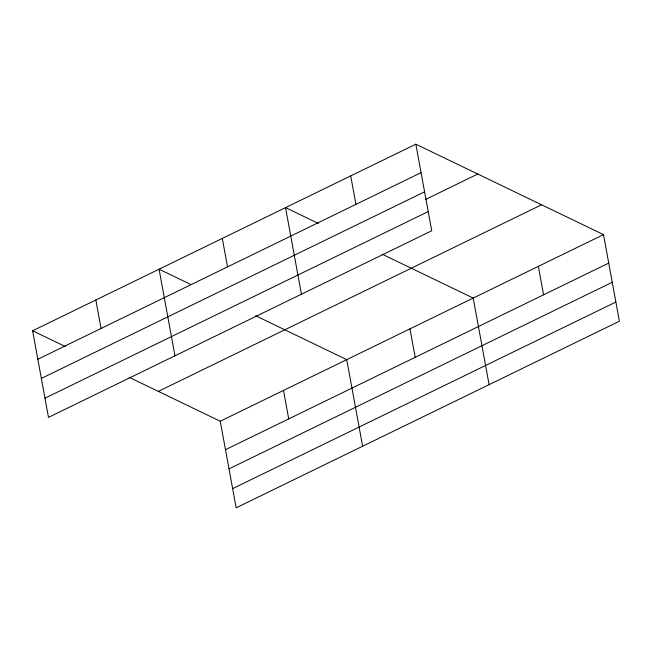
<?xml version="1.0" encoding="UTF-8"?>
<svg xmlns="http://www.w3.org/2000/svg" width="652" height="652" viewBox="0 0 652 652"><rect width="100%" height="100%" fill="white"/><g stroke="black" fill="none" stroke-linecap="round" stroke-linejoin="round"><path stroke-width="0.98" d="M415.846 144.19L431.738 230.775L48.492 417.37L32.6 330.784L415.846 144.19L603.507 234.63L619.4 321.216L236.154 507.81L220.262 421.225L129.169 377.321M37.824 359.244L421.07 172.65M41.345 378.429L424.591 191.827M425.291 199.585L477.769 174.035M44.972 398.185L428.217 211.59M158.338 391.379L541.576 204.785M220.262 421.225L603.507 234.63M225.486 449.684L608.732 263.09M229.007 468.869L612.252 282.267M232.634 488.633L615.879 302.031M318.331 223.432L285.543 207.629L301.436 294.215M382.105 254.174L473.205 298.07L489.098 384.656M190.034 284.133L159.072 269.211L174.964 355.796M255.641 315.747L346.734 359.651L362.626 446.237M32.6 330.784L65.387 346.587M538.356 266.35L543.581 294.81M409.969 328.861L415.194 357.32M350.695 175.91L355.919 204.369M283.498 390.442L288.722 418.902M222.308 238.42L227.532 266.88M95.836 300.002L101.06 328.453"/></g></svg>
